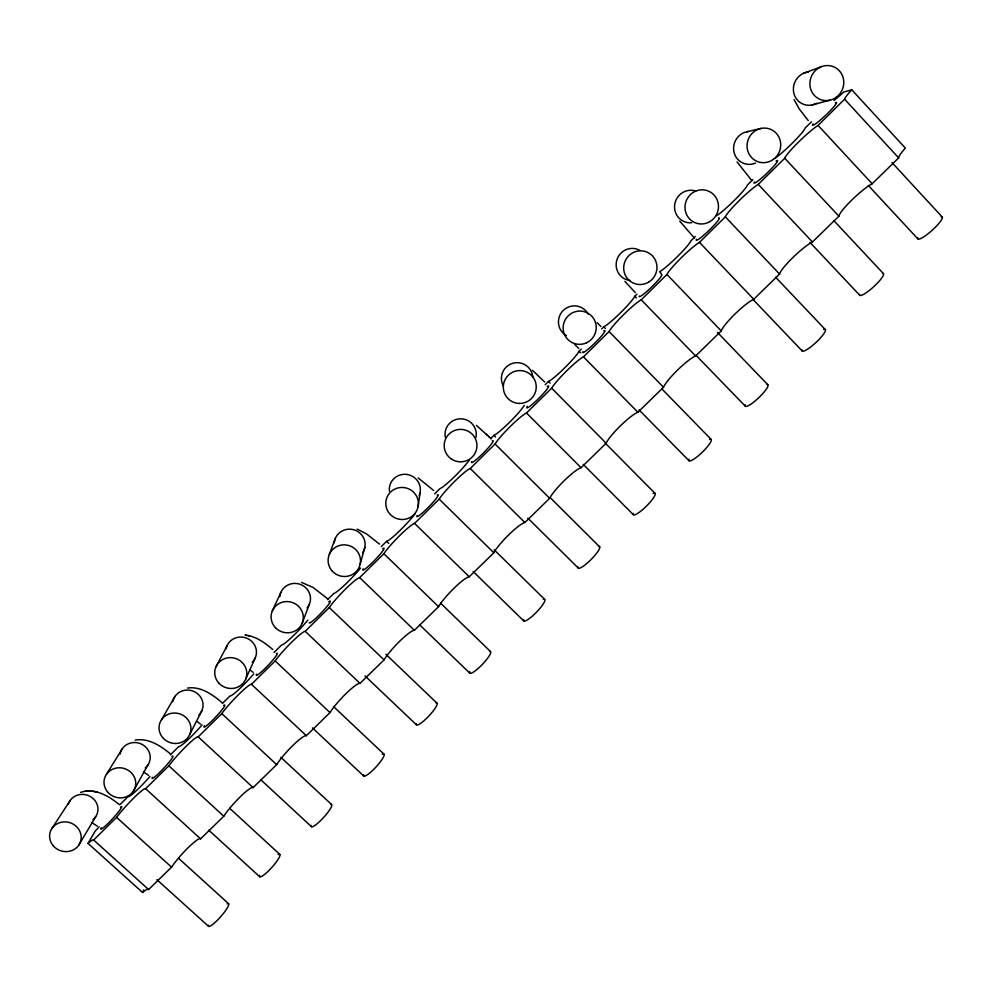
<?xml version="1.0" encoding="UTF-8"?>
<svg xmlns="http://www.w3.org/2000/svg" width="992" height="992" viewBox="0 0 992 992"><rect width="100%" height="100%" fill="white"/><g stroke="black" fill="none" stroke-linecap="round" stroke-linejoin="round"><path stroke-width="1.49" d="M418.054 506.8A16.306 16.008 11.2 0 0 396.924 488.25A16.306 16.008 11.2 0 0 391.282 515.406A16.306 16.008 11.2 0 0 418.054 506.8L420.075 492.776M360.208 563.94L364.833 547.41M329.332 554.429L335.358 538.309M302.114 623.41L309.33 604.302M245.644 679.185L255.353 657.684M272.267 611.035L280.835 592.447M99.101 826.795A22.494 2.195 -47.1 0 1 95.158 831.135L88.028 843.411L142.588 892.49L143.79 889.874M189.832 734.303L201.971 710.47M215.872 666.971L226.932 645.99M133.288 791.331L147.858 765.105M161.547 719.671L174.964 696.446M78.79 845.147L95.678 816.701M106.442 774.343L122.227 748.824M51.968 828.382L70.072 800.618M119.896 804.686L128.352 796.328A22.37 2.244 -46.9 0 0 149.941 776.55M170.326 754.887L178.882 746.443A22.283 2.294 -46.7 0 0 202.095 724.879M222.456 703.415L230.057 695.913A22.233 2.331 -46.5 0 0 253.791 673.841M274.003 652.5L281.641 644.974A22.208 2.368 -46.2 0 0 292.305 636.728A22.208 2.368 -46.2 0 0 307.805 620.087M327.558 599.627L333.907 593.352A22.233 2.406 -45.9 0 0 345.142 584.561A22.233 2.406 -45.9 0 0 360.542 568.019M381.288 546.567L386.607 541.322A22.295 2.443 -45.7 0 0 399.664 530.77A22.295 2.443 -45.7 0 0 415.177 513.608M434.595 493.929L440.002 488.597A22.394 2.468 -45.4 0 0 454.299 476.842A22.394 2.468 -45.4 0 0 469.526 459.693M490.656 438.563L493.929 435.339A22.543 2.492 -45.1 0 0 509.491 422.356A22.543 2.492 -45.1 0 0 524.235 405.418M545.178 384.735L548.477 381.474A22.742 2.517 -44.8 0 0 564.708 367.846A22.742 2.517 -44.8 0 0 579.117 351.218L581.275 349.097M601.685 328.935L603.843 326.814A23.002 2.53 -44.5 0 0 620.744 312.53A23.002 2.53 -44.5 0 0 634.83 296.211L636.976 294.091M695.243 236.555L690.916 240.82A23.3 2.542 -44.2 0 1 677.176 256.829A23.3 2.542 -44.2 0 1 659.581 271.771L661.23 273.482M752.829 179.688L747.509 184.934A23.659 2.542 -44 0 1 734.762 199.962A23.659 2.542 -44 0 1 716.546 215.772M811.468 121.78L805.082 128.08A24.068 2.542 -43.7 0 1 793.997 141.459A24.068 2.542 -43.7 0 1 775.67 157.902M88.028 843.411A23.61 2.381 -47.3 0 1 93.632 840.013L116.597 817.358A23.461 2.443 -47 0 1 134.007 797.766A23.461 2.443 -47 0 1 145.626 788.714L168.838 765.824A23.349 2.492 -46.8 0 1 185.963 746.492A23.349 2.492 -46.8 0 1 198.202 736.858L221.786 713.595A23.275 2.542 -46.6 0 1 238.613 694.536A23.275 2.542 -46.6 0 1 251.472 684.306L275.168 660.932A23.238 2.592 -46.3 0 1 291.71 642.159A23.238 2.592 -46.3 0 1 305.189 631.321L329.282 607.55A23.25 2.629 -46 0 1 345.514 589.062A23.25 2.629 -46 0 1 359.65 577.604L383.867 553.71A23.312 2.666 -45.7 0 1 399.776 535.519A23.312 2.666 -45.7 0 1 414.569 523.416L439.183 499.137A23.424 2.703 -45.4 0 1 454.782 481.244A23.424 2.703 -45.4 0 1 470.258 468.497L495.082 443.994A23.585 2.728 -45.1 0 1 510.347 426.411A23.585 2.728 -45.1 0 1 526.504 412.994L551.664 388.194A23.796 2.753 -44.8 0 1 566.581 370.934A23.796 2.753 -44.8 0 1 583.445 356.835L609.088 331.539A24.068 2.778 -44.5 0 1 623.658 314.613A24.068 2.778 -44.5 0 1 641.241 299.82L666.934 274.474A24.403 2.778 -44.2 0 1 681.144 257.883A24.403 2.778 -44.2 0 1 699.459 242.383L725.326 216.864A24.8 2.79 -43.9 0 1 739.176 200.632A24.8 2.79 -43.9 0 1 758.248 184.4L784.746 158.249A25.259 2.79 -43.6 0 1 798.225 142.364A25.259 2.79 -43.6 0 1 818.065 125.389L844.601 99.212A25.78 2.778 -43.3 0 1 851.768 89.788L905.361 148.118A25.594 3.844 -42.4 0 0 898.653 157.902L872.154 183.756A25.085 3.856 -42.8 0 0 851.868 199.975A25.085 3.856 -42.8 0 0 838.897 216.194L812.436 241.998A24.626 3.856 -43.2 0 0 792.918 257.498A24.626 3.856 -43.2 0 0 779.576 274.065L753.759 299.249A24.242 3.856 -43.7 0 0 734.973 314.03A24.242 3.856 -43.7 0 0 721.271 330.931L695.615 355.954A23.907 3.844 -44.1 0 0 677.573 370.053A23.907 3.844 -44.1 0 0 663.512 387.277L637.906 412.263A23.634 3.819 -44.5 0 0 620.583 425.667A23.634 3.819 -44.5 0 0 606.162 443.226L581.052 467.716A23.424 3.782 -45 0 0 564.423 480.463A23.424 3.782 -45 0 0 549.667 498.331L524.867 522.524A23.262 3.745 -45.4 0 0 508.921 534.626A23.262 3.745 -45.4 0 0 493.842 552.792L469.253 576.774A23.151 3.695 -45.9 0 0 453.989 588.231A23.151 3.695 -45.9 0 0 438.588 606.695L414.396 630.292A23.101 3.646 -46.3 0 0 399.776 641.13A23.101 3.646 -46.3 0 0 384.065 659.878L359.997 683.352A23.089 3.584 -46.7 0 0 346.034 693.582A23.089 3.584 -46.7 0 0 330.001 712.603L306.33 735.704A23.126 3.522 -47 0 0 293 745.339A23.126 3.522 -47 0 0 276.669 764.634L253.109 787.623A23.188 3.447 -47.4 0 0 240.399 796.663A23.188 3.447 -47.4 0 0 223.783 816.23L200.582 838.86A23.3 3.385 -47.7 0 0 188.468 847.342A23.3 3.385 -47.7 0 0 171.566 867.157L148.626 889.539A23.448 3.298 -48 0 0 142.588 892.49M803.681 73.247L820.744 66.96M80.563 792.385C94.562 787.623 108.711 795.906 119.238 804.537M851.768 89.788L843.882 91.996A24.54 2.542 -43.4 0 1 833.95 100.465M812.188 104.954L829.61 100.254M746.877 131.775L761 128.427M135.148 740.119C148.428 737.726 160.729 745.885 170.475 753.945M187.587 688.051C200.855 686.092 212.685 694.71 222.258 702.807M85.176 791.194L87.321 791.083M87.966 791.046L89.999 790.934M246.785 635.388L245.074 635.14C255.812 636.046 264.827 642.816 272.8 649.5M247.95 635.562L249.55 635.798M92.231 791.12L96.993 792.05M301.531 582.403L313.1 587.45L328.092 599.106M357.12 529.108L366.68 533.994L379.49 544.112M91.673 822.517L97.352 826.187M143.406 771.788L148.713 775.471M418.14 477.908L433.715 490.532M197.21 721.618L200.62 724.21M249.736 669.712L253.109 672.378M476.383 425.37L489.155 436.926M93.632 840.013L148.626 889.539M156.91 879.706L208.469 926.243M178.572 858.303L228.631 903.749M116.597 817.358L171.566 867.157M532.493 370.338L544.72 382.044M145.626 788.714L200.582 838.86M208.754 830.155L259.718 876.754M229.747 808.368L279.769 854.36M168.838 765.824L223.783 816.23M260.598 779.563L311.525 826.733M198.202 736.858L253.109 787.623M280.885 757.33L331.464 804.438M221.786 713.595L276.669 764.634M312.43 727.88L363.89 776.178M251.472 684.306L306.33 735.704M333.535 706.577L384.14 754.329M275.168 660.932L330.001 712.603M365.019 675.936L416.355 724.743M305.189 631.321L359.997 683.352M385.913 654.336L437.05 703.229M329.282 607.55L384.065 659.878M486.415 434.31L487.184 435.042M419.628 624.811L469.786 673.146M359.65 577.604L414.396 630.292M488.56 436.356L491.164 438.873M386.607 541.322L388.814 543.467M440.572 603.148L490.544 651.57M383.867 553.71L438.588 606.695M473.134 571.466L523.813 620.98M414.569 523.416L469.253 576.774M494.128 549.754L544.62 599.342M439.183 499.137L493.842 552.792M527.818 518.109L578.435 568.23M470.258 468.497L524.867 522.524M493.929 435.339L495.578 436.988M550.3 497.724L599.714 546.914M495.082 443.994L549.667 498.331M526.504 412.994L581.052 467.716M583.259 464.405L633.218 514.563M574.914 344.633L578.708 348.465M548.477 381.474L550.138 383.148M551.664 388.194L606.162 443.226M605.17 443.04L655.092 493.433M639.096 409.932L688.981 460.722M579.117 351.218L580.779 352.904M583.445 356.835L637.906 412.263M661.763 388.827L711.103 439.344M609.088 331.539L663.512 387.277M603.843 326.814L605.492 328.501M600.904 326.529L597.134 322.66M696.074 355.359L745.376 406.261M641.241 299.82L695.615 355.954M634.83 296.211L636.48 297.91M666.934 274.474L721.271 330.931M717.414 332.382L767.746 384.648M699.459 242.383L753.759 299.249M753.188 299.634L802.404 351.193M635.289 292.566L624.898 281.406M725.326 216.864L779.576 274.065M775.62 277.239L825.456 329.728M758.248 184.4L812.436 241.998M810.005 242.42L859.618 295.145M833.751 220.522L883.488 273.693M784.746 158.249L838.897 216.194M694.474 238.13L679.743 221.166M818.065 125.389L872.154 183.756M868.347 185.492L917.873 238.886M844.601 99.212L898.653 157.902M891.994 162.552L942.202 217M751.874 180.631L737.044 161.944M808.244 120.54L799.279 108.971L794.022 99.547M718.568 217.992A16.008 1.773 -44.1 0 1 709.007 230.392A16.008 1.773 -44.1 0 1 696.483 239.32M823.695 329.431A15.798 3.125 -42.9 0 1 816.379 342.079A15.798 3.125 -42.9 0 1 802.069 349.916M691.722 222.741A16.356 15.884 -65.5 0 1 674.659 204.823A16.356 15.884 -65.5 0 1 695.739 191.047M120.454 807.104A15.314 1.538 -47.1 0 1 112.27 819.032A15.314 1.538 -47.1 0 1 101.234 827.737M227.081 903.861A15.116 2.716 -48.4 0 1 220.918 916.447A15.116 2.716 -48.4 0 1 208.407 925.152M68.299 804.376A15.19 14.173 17.3 0 1 90.756 796.774A15.19 14.173 17.3 0 1 93.037 819.566M172.013 756.388A15.227 1.575 -46.9 0 1 163.457 768.564A15.227 1.575 -46.9 0 1 152.396 777.232M278.058 854.633A15.041 2.778 -48 0 1 272.106 867.12A15.041 2.778 -48 0 1 259.644 875.304M120.094 754.056A15.252 14.347 17.1 0 1 142.377 744.558A15.252 14.347 17.1 0 1 145.192 768.006M223.671 705.399A15.178 1.612 -46.6 0 1 215.289 717.464A15.178 1.612 -46.6 0 1 204.377 725.722M330.72 804.413A14.979 2.827 -47.6 0 1 323.268 817.867A14.979 2.827 -47.6 0 1 311.277 825.443M172.782 701.741A15.314 14.533 16.9 0 1 194.63 691.808A15.314 14.533 16.9 0 1 198.908 714.984M276.371 653.567A15.153 1.637 -46.4 0 1 267.629 665.843A15.153 1.637 -46.4 0 1 256.63 674.138M382.304 754.242A14.954 2.889 -47.2 0 1 376.104 766.866A14.954 2.889 -47.2 0 1 363.605 774.541M226.064 648.83A15.376 14.719 16.5 0 1 248.087 638.811A15.376 14.719 16.5 0 1 252.241 662.259M328.674 601.747A15.14 1.662 -46.1 0 1 322.102 612.027A15.14 1.662 -46.1 0 1 309.306 622.368M436.12 702.981A14.942 2.939 -46.7 0 1 428.42 716.472A14.942 2.939 -46.7 0 1 416.33 723.627M279.744 596.849A15.438 14.917 15.8 0 1 300.812 584.573A15.438 14.917 15.8 0 1 307.086 607.947M382.639 548.675A15.165 1.686 -45.8 0 1 374.678 560.244A15.165 1.686 -45.8 0 1 363.109 568.825M489.465 651.446A14.967 2.976 -46.2 0 1 481.889 664.9A14.967 2.976 -46.2 0 1 469.762 671.634M334.242 542.76A15.5 15.103 14.6 0 1 354.814 530.088A15.5 15.103 14.6 0 1 362.502 552.879M437.187 495.045A15.227 1.711 -45.6 0 1 428.817 506.838A15.227 1.711 -45.6 0 1 417.086 515.555M543.405 599.354A15.016 3.013 -45.7 0 1 536.436 612.25A15.016 3.013 -45.7 0 1 523.615 619.628M389.385 491.214A15.562 15.302 12.1 0 1 407.092 474.474A15.562 15.302 12.1 0 1 419.132 495.715M492.33 440.832A15.314 1.736 -45.3 0 1 483.588 452.823A15.314 1.736 -45.3 0 1 471.671 461.677M598.498 546.518A15.103 3.05 -45.1 0 1 591.071 559.538A15.103 3.05 -45.1 0 1 578.063 567.052M445.358 437.484A15.636 15.5 4 0 1 460.648 418.798A15.636 15.5 4 0 1 475.949 437.509M547.15 386.496A15.438 1.748 -45 0 1 539.003 398.139A15.438 1.748 -45 0 1 527.347 406.274M653.096 493.408A15.227 3.075 -44.6 0 1 646.871 505.684A15.227 3.075 -44.6 0 1 633.218 513.385M503.341 385.962A15.736 15.661 -36.7 0 1 512.492 363.37A15.736 15.661 -36.7 0 1 532.754 376.774M603.644 330.956A15.587 1.761 -44.6 0 1 595.56 342.339A15.587 1.761 -44.6 0 1 582.837 351.726M709.516 439.307A15.376 3.1 -44 0 1 702.2 452.302A15.376 3.1 -44 0 1 689.006 459.11M566.407 335.618A15.934 15.748 -59.1 0 1 563.208 310.484A15.934 15.748 -59.1 0 1 588.157 314.092M661.193 274.61A15.785 1.773 -44.3 0 1 651.694 286.948A15.785 1.773 -44.3 0 1 639.257 296.038M767.064 384.524A15.574 3.112 -43.5 0 1 758.148 398.276A15.574 3.112 -43.5 0 1 745.215 404.823M630.081 280.476A16.145 15.81 -63.7 0 1 616.974 259.606A16.145 15.81 -63.7 0 1 640.014 250.455M776.079 160.989A16.281 1.773 -43.8 0 1 767.523 172.645A16.281 1.773 -43.8 0 1 754.391 181.933M882.595 273.358A16.058 3.125 -42.4 0 1 873.63 286.787A16.058 3.125 -42.4 0 1 859.556 294.388M755.532 163.072A16.579 15.946 -66.4 0 1 733.993 152.024A16.579 15.946 -66.4 0 1 748.514 131.514M835.301 102.759A16.591 1.773 -43.5 0 1 825.567 115.332A16.591 1.773 -43.5 0 1 813.006 123.864M941.148 216.814A16.368 3.112 -42 0 1 932.046 230.367A16.368 3.112 -42 0 1 917.811 237.733M816.776 103.23A16.814 16.021 -67 0 1 793.935 93.533A16.814 16.021 -67 0 1 808.48 71.982M709.937 221.588A17.174 16.653 -64.8 0 0 710.272 192.002A17.174 16.653 -64.8 0 0 684.988 207.117A17.174 16.653 -64.8 0 0 709.937 221.588M53.122 845.643A15.897 14.768 17 0 0 80.154 842.63A15.897 14.768 17 0 0 62.893 821.984A15.897 14.768 17 0 0 53.122 845.643M107.483 791.814A15.959 14.967 16.8 0 0 134.676 788.776A15.959 14.967 16.8 0 0 117.465 767.87A15.959 14.967 16.8 0 0 107.483 791.814M163.531 738.532A16.033 15.165 16.5 0 0 190.352 732.865A16.033 15.165 16.5 0 0 171.108 713.372A16.033 15.165 16.5 0 0 163.531 738.532M219.182 683.451A16.095 15.376 16.1 0 0 246.165 677.734A16.095 15.376 16.1 0 0 226.957 657.981A16.095 15.376 16.1 0 0 219.182 683.451M275.478 627.713A16.17 15.587 15.3 0 0 302.647 621.947A16.17 15.587 15.3 0 0 283.464 601.933A16.17 15.587 15.3 0 0 275.478 627.713M332.444 571.318A16.232 15.798 14 0 0 359.811 565.502A16.232 15.798 14 0 0 340.653 545.216A16.232 15.798 14 0 0 332.444 571.318M450.938 458.713A16.38 16.219 3.1 0 0 476.867 447.318A16.38 16.219 3.1 0 0 453.914 430.764A16.38 16.219 3.1 0 0 450.938 458.713M519.349 403.434A16.492 16.405 -32.5 0 0 534.229 379.08A16.492 16.405 -32.5 0 0 505.709 378.51A16.492 16.405 -32.5 0 0 519.349 403.434M586.594 342.761A16.703 16.504 -57 0 0 589.26 314.018A16.703 16.504 -57 0 0 563.196 326.343A16.703 16.504 -57 0 0 586.594 342.761M648.594 282.162A16.938 16.579 -62.6 0 0 648.718 252.96A16.938 16.579 -62.6 0 0 623.683 267.89A16.938 16.579 -62.6 0 0 648.594 282.162M773.45 159.315A17.422 16.728 -65.9 0 0 771.119 129.53A17.422 16.728 -65.9 0 0 747.1 147.275A17.422 16.728 -65.9 0 0 773.45 159.315M836.343 97.216A17.67 16.802 -66.5 0 0 834.21 67.022A17.67 16.802 -66.5 0 0 809.931 84.99A17.67 16.802 -66.5 0 0 836.343 97.216"/></g></svg>
